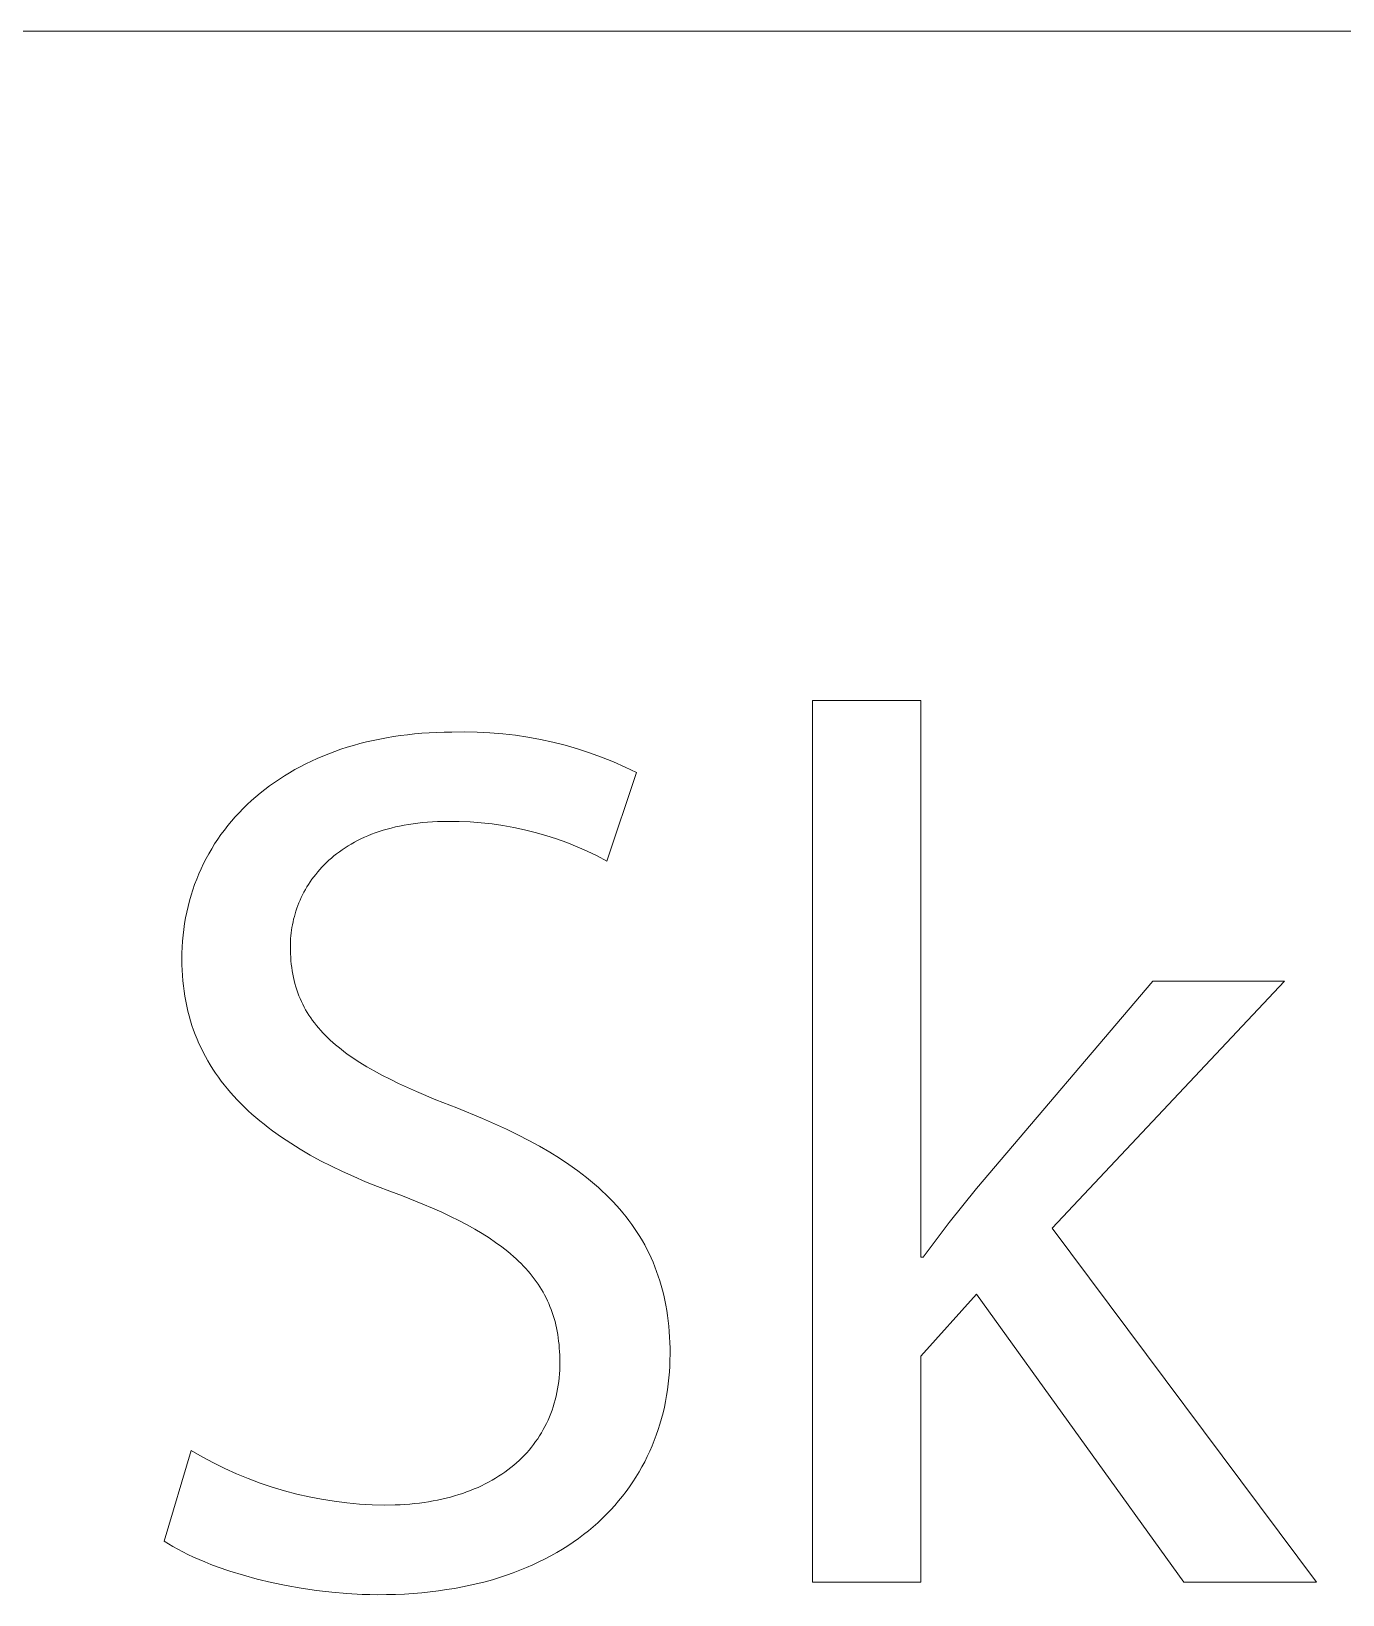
# Model space of a CAD drawing. Header units: millimetres. Extents: x 4001 to 9794, y -321 to 3726.
# Drawn here: x 9312.2 to 9373.5, y -70.6 to 2.4 of the extents above; entities that cross this region are included whole.
import ezdxf

# ---------------------------------------------------------------- set-up
doc = ezdxf.new("R2010")
doc.units = ezdxf.units.MM
doc.header["$MEASUREMENT"] = 0
doc.layers.add('Domyślny', color=7, linetype='Continuous', true_color=0x000000)

msp = doc.modelspace()

# ---------------------------------------------------------------- linework, layer by layer
at = {"layer": 'Domyślny', "color": 18, "lineweight": 15, "true_color": 0x000000}
for p, q in [((7605.139, 2.426), (9794.274, 2.426)), ((9348.723, -70.022), (9348.723, -28.838)), ((9348.723, -28.838), (9353.777, -28.838)), ((9353.777, -28.838), (9353.777, -54.84)), ((9328.177, -30.704), (9328.49, -30.639)), ((9328.49, -30.639), (9328.808, -30.579)), ((9328.808, -30.579), (9329.13, -30.525)), ((9329.13, -30.525), (9329.456, -30.477)), ((9329.456, -30.477), (9329.787, -30.436)), ((9329.787, -30.436), (9330.121, -30.4)), ((9330.121, -30.4), (9330.46, -30.371)), ((9330.46, -30.371), (9330.803, -30.349)), ((9330.803, -30.349), (9331.149, -30.332)), ((9331.149, -30.332), (9331.5, -30.322)), ((9331.5, -30.322), (9331.854, -30.319)), ((9331.854, -30.319), (9332.45, -30.308)), ((9332.45, -30.308), (9333.046, -30.317)), ((9333.046, -30.317), (9333.641, -30.346)), ((9333.641, -30.346), (9334.235, -30.394)), ((9334.235, -30.394), (9334.827, -30.463)), ((9334.827, -30.463), (9335.416, -30.551)), ((9335.416, -30.551), (9336.003, -30.659)), ((9336.003, -30.659), (9336.585, -30.786)), ((9325.832, -31.436), (9326.109, -31.325)), ((9326.109, -31.325), (9326.39, -31.22)), ((9326.39, -31.22), (9326.677, -31.12)), ((9326.677, -31.12), (9326.968, -31.025)), ((9326.968, -31.025), (9327.263, -30.936)), ((9327.263, -30.936), (9327.563, -30.853)), ((9327.563, -30.853), (9327.868, -30.776)), ((9327.868, -30.776), (9328.177, -30.704)), ((9336.585, -30.786), (9337.162, -30.933)), ((9337.162, -30.933), (9337.735, -31.099)), ((9337.735, -31.099), (9338.301, -31.284)), ((9338.301, -31.284), (9338.861, -31.488)), ((9324.276, -32.211), (9324.523, -32.069)), ((9324.523, -32.069), (9324.774, -31.932)), ((9324.774, -31.932), (9325.031, -31.8)), ((9325.031, -31.8), (9325.293, -31.673)), ((9325.293, -31.673), (9325.56, -31.552)), ((9325.56, -31.552), (9325.832, -31.436)), ((9338.861, -31.488), (9339.414, -31.71)), ((9339.414, -31.71), (9339.959, -31.951)), ((9339.959, -31.951), (9340.496, -32.21)), ((9323.121, -32.993), (9323.341, -32.827)), ((9323.341, -32.827), (9323.567, -32.666)), ((9323.567, -32.666), (9323.798, -32.509)), ((9323.798, -32.509), (9324.034, -32.357)), ((9324.034, -32.357), (9324.276, -32.211)), ((9340.496, -32.21), (9339.107, -36.338)), ((9322.294, -33.701), (9322.492, -33.517)), ((9322.492, -33.517), (9322.696, -33.338)), ((9322.696, -33.338), (9322.906, -33.163)), ((9322.906, -33.163), (9323.121, -32.993)), ((9321.559, -34.479), (9321.734, -34.279)), ((9321.734, -34.279), (9321.915, -34.082)), ((9321.915, -34.082), (9322.102, -33.889)), ((9322.102, -33.889), (9322.294, -33.701)), ((9321.069, -35.106), (9321.226, -34.893)), ((9321.226, -34.893), (9321.39, -34.684)), ((9321.39, -34.684), (9321.559, -34.479)), ((9328.283, -35.025), (9328.109, -35.09)), ((9328.462, -34.963), (9328.283, -35.025)), ((9328.644, -34.904), (9328.462, -34.963)), ((9328.832, -34.849), (9328.644, -34.904)), ((9329.024, -34.797), (9328.832, -34.849)), ((9329.22, -34.749), (9329.024, -34.797)), ((9329.42, -34.705), (9329.22, -34.749)), ((9329.626, -34.664), (9329.42, -34.705)), ((9329.835, -34.628), (9329.626, -34.664)), ((9330.05, -34.595), (9329.835, -34.628)), ((9330.269, -34.567), (9330.05, -34.595)), ((9330.492, -34.542), (9330.269, -34.567)), ((9330.72, -34.522), (9330.492, -34.542)), ((9330.953, -34.506), (9330.72, -34.522)), ((9331.191, -34.495), (9330.953, -34.506)), ((9331.433, -34.488), (9331.191, -34.495)), ((9331.681, -34.486), (9331.433, -34.488)), ((9332.196, -34.49), (9331.681, -34.486)), ((9332.711, -34.512), (9332.196, -34.49)), ((9333.226, -34.552), (9332.711, -34.512)), ((9333.738, -34.608), (9333.226, -34.552)), ((9334.249, -34.682), (9333.738, -34.608)), ((9334.756, -34.773), (9334.249, -34.682)), ((9335.261, -34.881), (9334.756, -34.773)), ((9335.761, -35.005), (9335.261, -34.881)), ((9336.257, -35.147), (9335.761, -35.005)), ((9320.501, -35.995), (9320.634, -35.767)), ((9320.634, -35.767), (9320.773, -35.543)), ((9320.773, -35.543), (9320.918, -35.322)), ((9320.918, -35.322), (9321.069, -35.106)), ((9326.869, -35.722), (9326.733, -35.813)), ((9327.009, -35.633), (9326.869, -35.722)), ((9327.154, -35.547), (9327.009, -35.633)), ((9327.302, -35.464), (9327.154, -35.547)), ((9327.455, -35.383), (9327.302, -35.464)), ((9327.612, -35.305), (9327.455, -35.383)), ((9327.774, -35.23), (9327.612, -35.305)), ((9327.939, -35.159), (9327.774, -35.23)), ((9328.109, -35.09), (9327.939, -35.159)), ((9336.748, -35.305), (9336.257, -35.147)), ((9337.233, -35.479), (9336.748, -35.305)), ((9337.712, -35.67), (9337.233, -35.479)), ((9338.184, -35.877), (9337.712, -35.67)), ((9320.141, -36.699), (9320.255, -36.461)), ((9320.255, -36.461), (9320.375, -36.226)), ((9320.375, -36.226), (9320.501, -35.995)), ((9325.891, -36.517), (9325.787, -36.625)), ((9326, -36.41), (9325.891, -36.517)), ((9326.112, -36.305), (9326, -36.41)), ((9326.228, -36.202), (9326.112, -36.305)), ((9326.348, -36.102), (9326.228, -36.202)), ((9326.472, -36.003), (9326.348, -36.102)), ((9326.601, -35.907), (9326.472, -36.003)), ((9326.733, -35.813), (9326.601, -35.907)), ((9338.65, -36.1), (9338.184, -35.877)), ((9339.107, -36.338), (9338.65, -36.1)), ((9319.839, -37.434), (9319.933, -37.186)), ((9319.933, -37.186), (9320.034, -36.941)), ((9320.034, -36.941), (9320.141, -36.699)), ((9325.321, -37.193), (9325.24, -37.311)), ((9325.407, -37.077), (9325.321, -37.193)), ((9325.496, -36.961), (9325.407, -37.077)), ((9325.589, -36.848), (9325.496, -36.961)), ((9325.686, -36.736), (9325.589, -36.848)), ((9325.787, -36.625), (9325.686, -36.736)), ((9319.597, -38.198), (9319.671, -37.941)), ((9319.671, -37.941), (9319.751, -37.686)), ((9319.751, -37.686), (9319.839, -37.434)), ((9324.885, -37.919), (9324.824, -38.043)), ((9324.949, -37.795), (9324.885, -37.919)), ((9325.016, -37.673), (9324.949, -37.795)), ((9325.087, -37.551), (9325.016, -37.673)), ((9325.161, -37.431), (9325.087, -37.551)), ((9325.24, -37.311), (9325.161, -37.431)), ((9319.469, -38.723), (9319.529, -38.459)), ((9319.529, -38.459), (9319.597, -38.198)), ((9324.575, -38.675), (9324.536, -38.803)), ((9324.618, -38.548), (9324.575, -38.675)), ((9324.665, -38.421), (9324.618, -38.548)), ((9324.714, -38.294), (9324.665, -38.421)), ((9324.768, -38.168), (9324.714, -38.294)), ((9324.824, -38.043), (9324.768, -38.168)), ((9319.329, -39.53), (9319.369, -39.258)), ((9319.369, -39.258), (9319.415, -38.989)), ((9319.415, -38.989), (9319.469, -38.723)), ((9324.41, -39.315), (9324.387, -39.443)), ((9324.437, -39.187), (9324.41, -39.315)), ((9324.466, -39.059), (9324.437, -39.187)), ((9324.499, -38.931), (9324.466, -39.059)), ((9324.536, -38.803), (9324.499, -38.931)), ((9319.253, -40.362), (9319.271, -40.082)), ((9319.271, -40.082), (9319.297, -39.805)), ((9319.297, -39.805), (9319.329, -39.53)), ((9324.318, -40.08), (9324.313, -40.205)), ((9324.325, -39.953), (9324.318, -40.08)), ((9324.336, -39.826), (9324.325, -39.953)), ((9324.35, -39.699), (9324.336, -39.826)), ((9324.367, -39.571), (9324.35, -39.699)), ((9324.387, -39.443), (9324.367, -39.571)), ((9319.239, -40.929), (9319.242, -40.644)), ((9319.242, -40.644), (9319.253, -40.362)), ((9324.313, -40.205), (9324.312, -40.331)), ((9324.312, -40.331), (9324.314, -40.501)), ((9324.314, -40.501), (9324.319, -40.669)), ((9324.319, -40.669), (9324.328, -40.834)), ((9324.328, -40.834), (9324.34, -40.997)), ((9319.241, -41.185), (9319.239, -40.929)), ((9319.25, -41.438), (9319.241, -41.185)), ((9319.264, -41.687), (9319.25, -41.438)), ((9324.34, -40.997), (9324.356, -41.157)), ((9324.356, -41.157), (9324.375, -41.314)), ((9324.375, -41.314), (9324.398, -41.469)), ((9324.398, -41.469), (9324.424, -41.622)), ((9324.424, -41.622), (9324.454, -41.773)), ((9319.284, -41.934), (9319.264, -41.687)), ((9319.31, -42.177), (9319.284, -41.934)), ((9319.341, -42.418), (9319.31, -42.177)), ((9324.454, -41.773), (9324.488, -41.921)), ((9324.488, -41.921), (9324.525, -42.067)), ((9324.525, -42.067), (9324.566, -42.211)), ((9324.566, -42.211), (9324.611, -42.352)), ((9324.611, -42.352), (9324.659, -42.492)), ((9356.381, -51.638), (9364.618, -41.955)), ((9370.772, -41.955), (9359.911, -53.49)), ((9364.618, -41.955), (9370.772, -41.955)), ((9319.377, -42.655), (9319.341, -42.418)), ((9319.419, -42.889), (9319.377, -42.655)), ((9319.467, -43.121), (9319.419, -42.889)), ((9324.659, -42.492), (9324.711, -42.629)), ((9324.711, -42.629), (9324.767, -42.765)), ((9324.767, -42.765), (9324.826, -42.899)), ((9324.826, -42.899), (9324.889, -43.03)), ((9324.889, -43.03), (9324.956, -43.16)), ((9319.52, -43.349), (9319.467, -43.121)), ((9319.578, -43.574), (9319.52, -43.349)), ((9319.642, -43.797), (9319.578, -43.574)), ((9319.711, -44.016), (9319.642, -43.797)), ((9324.956, -43.16), (9325.027, -43.288)), ((9325.027, -43.288), (9325.101, -43.415)), ((9325.101, -43.415), (9325.18, -43.539)), ((9325.18, -43.539), (9325.262, -43.662)), ((9325.262, -43.662), (9325.347, -43.783)), ((9325.347, -43.783), (9325.437, -43.903)), ((9319.786, -44.233), (9319.711, -44.016)), ((9319.865, -44.447), (9319.786, -44.233)), ((9319.95, -44.658), (9319.865, -44.447)), ((9325.437, -43.903), (9325.531, -44.021)), ((9325.531, -44.021), (9325.628, -44.138)), ((9325.628, -44.138), (9325.729, -44.254)), ((9325.729, -44.254), (9325.834, -44.368)), ((9325.834, -44.368), (9325.943, -44.48)), ((9325.943, -44.48), (9326.056, -44.592)), ((9320.041, -44.866), (9319.95, -44.658)), ((9320.136, -45.071), (9320.041, -44.866)), ((9320.237, -45.274), (9320.136, -45.071)), ((9320.342, -45.474), (9320.237, -45.274)), ((9326.056, -44.592), (9326.173, -44.702)), ((9326.173, -44.702), (9326.294, -44.811)), ((9326.294, -44.811), (9326.419, -44.919)), ((9326.419, -44.919), (9326.548, -45.026)), ((9326.548, -45.026), (9326.681, -45.132)), ((9326.681, -45.132), (9326.818, -45.237)), ((9326.818, -45.237), (9326.958, -45.341)), ((9320.453, -45.671), (9320.342, -45.474)), ((9320.569, -45.865), (9320.453, -45.671)), ((9320.69, -46.057), (9320.569, -45.865)), ((9326.958, -45.341), (9327.252, -45.546)), ((9327.252, -45.546), (9327.563, -45.748)), ((9327.563, -45.748), (9327.889, -45.947)), ((9327.889, -45.947), (9328.232, -46.144)), ((9320.815, -46.247), (9320.69, -46.057)), ((9320.946, -46.433), (9320.815, -46.247)), ((9321.082, -46.618), (9320.946, -46.433)), ((9321.222, -46.799), (9321.082, -46.618)), ((9328.232, -46.144), (9328.592, -46.339)), ((9328.592, -46.339), (9328.969, -46.532)), ((9328.969, -46.532), (9329.363, -46.725)), ((9329.363, -46.725), (9330.201, -47.107)), ((9321.368, -46.978), (9321.222, -46.799)), ((9321.518, -47.155), (9321.368, -46.978)), ((9321.673, -47.329), (9321.518, -47.155)), ((9321.833, -47.501), (9321.673, -47.329)), ((9330.201, -47.107), (9331.108, -47.488)), ((9321.997, -47.67), (9321.833, -47.501)), ((9322.166, -47.837), (9321.997, -47.67)), ((9322.34, -48.002), (9322.166, -47.837)), ((9322.518, -48.164), (9322.34, -48.002)), ((9322.701, -48.324), (9322.518, -48.164)), ((9331.108, -47.488), (9332.086, -47.873)), ((9332.086, -47.873), (9333.288, -48.362)), ((9322.889, -48.482), (9322.701, -48.324)), ((9323.081, -48.638), (9322.889, -48.482)), ((9323.278, -48.791), (9323.081, -48.638)), ((9323.479, -48.942), (9323.278, -48.791)), ((9333.288, -48.362), (9333.86, -48.612)), ((9333.86, -48.612), (9334.414, -48.868)), ((9334.414, -48.868), (9334.948, -49.128)), ((9323.894, -49.238), (9323.479, -48.942)), ((9324.327, -49.525), (9323.894, -49.238)), ((9324.777, -49.804), (9324.327, -49.525)), ((9334.948, -49.128), (9335.463, -49.394)), ((9335.463, -49.394), (9335.959, -49.666)), ((9335.959, -49.666), (9336.435, -49.943)), ((9325.244, -50.076), (9324.777, -49.804)), ((9325.728, -50.339), (9325.244, -50.076)), ((9326.228, -50.595), (9325.728, -50.339)), ((9336.435, -49.943), (9336.893, -50.227)), ((9336.893, -50.227), (9337.331, -50.518)), ((9326.744, -50.843), (9326.228, -50.595)), ((9327.276, -51.084), (9326.744, -50.843)), ((9327.824, -51.319), (9327.276, -51.084)), ((9337.331, -50.518), (9337.749, -50.817)), ((9337.749, -50.817), (9337.951, -50.969)), ((9337.951, -50.969), (9338.149, -51.122)), ((9338.149, -51.122), (9338.341, -51.278)), ((9328.387, -51.546), (9327.824, -51.319)), ((9328.966, -51.767), (9328.387, -51.546)), ((9329.559, -51.982), (9328.966, -51.767)), ((9338.341, -51.278), (9338.529, -51.436)), ((9338.529, -51.436), (9338.712, -51.596)), ((9338.712, -51.596), (9338.89, -51.758)), ((9338.89, -51.758), (9339.063, -51.922)), ((9355.111, -53.219), (9356.381, -51.638)), ((9330.509, -52.363), (9329.559, -51.982)), ((9330.957, -52.555), (9330.509, -52.363)), ((9331.386, -52.748), (9330.957, -52.555)), ((9339.063, -51.922), (9339.231, -52.088)), ((9339.231, -52.088), (9339.395, -52.257)), ((9339.395, -52.257), (9339.553, -52.428)), ((9339.553, -52.428), (9339.707, -52.601)), ((9331.798, -52.942), (9331.386, -52.748)), ((9332.192, -53.139), (9331.798, -52.942)), ((9332.569, -53.337), (9332.192, -53.139)), ((9339.707, -52.601), (9339.856, -52.777)), ((9339.856, -52.777), (9340, -52.955)), ((9340, -52.955), (9340.139, -53.135)), ((9340.139, -53.135), (9340.274, -53.318)), ((9340.274, -53.318), (9340.403, -53.503)), ((9353.893, -54.84), (9355.111, -53.219)), ((9332.929, -53.538), (9332.569, -53.337)), ((9333.271, -53.742), (9332.929, -53.538)), ((9333.597, -53.948), (9333.271, -53.742)), ((9333.906, -54.157), (9333.597, -53.948)), ((9340.403, -53.503), (9340.528, -53.692)), ((9340.528, -53.692), (9340.648, -53.882)), ((9340.648, -53.882), (9340.763, -54.076)), ((9359.911, -53.49), (9372.276, -70.022)), ((9334.198, -54.37), (9333.906, -54.157)), ((9334.338, -54.478), (9334.198, -54.37)), ((9334.475, -54.587), (9334.338, -54.478)), ((9334.607, -54.696), (9334.475, -54.587)), ((9334.735, -54.807), (9334.607, -54.696)), ((9340.763, -54.076), (9340.873, -54.272)), ((9340.873, -54.272), (9340.978, -54.471)), ((9340.978, -54.471), (9341.078, -54.673)), ((9341.078, -54.673), (9341.174, -54.877)), ((9334.859, -54.919), (9334.735, -54.807)), ((9334.979, -55.032), (9334.859, -54.919)), ((9335.096, -55.146), (9334.979, -55.032)), ((9335.208, -55.261), (9335.096, -55.146)), ((9335.317, -55.377), (9335.208, -55.261)), ((9335.422, -55.495), (9335.317, -55.377)), ((9335.523, -55.614), (9335.422, -55.495)), ((9341.174, -54.877), (9341.264, -55.085)), ((9341.264, -55.085), (9341.35, -55.296)), ((9341.35, -55.296), (9341.431, -55.509)), ((9341.431, -55.509), (9341.507, -55.726)), ((9353.777, -54.84), (9353.893, -54.84)), ((9335.62, -55.734), (9335.523, -55.614)), ((9335.713, -55.855), (9335.62, -55.734)), ((9335.803, -55.978), (9335.713, -55.855)), ((9335.889, -56.102), (9335.803, -55.978)), ((9335.971, -56.228), (9335.889, -56.102)), ((9336.05, -56.355), (9335.971, -56.228)), ((9341.507, -55.726), (9341.578, -55.945)), ((9341.578, -55.945), (9341.644, -56.168)), ((9341.644, -56.168), (9341.705, -56.394)), ((9336.125, -56.483), (9336.05, -56.355)), ((9336.196, -56.613), (9336.125, -56.483)), ((9336.264, -56.745), (9336.196, -56.613)), ((9336.329, -56.878), (9336.264, -56.745)), ((9336.389, -57.013), (9336.329, -56.878)), ((9341.705, -56.394), (9341.762, -56.623)), ((9341.762, -56.623), (9341.813, -56.856)), ((9341.813, -56.856), (9341.86, -57.091)), ((9356.381, -56.577), (9353.777, -59.47)), ((9366.065, -70.022), (9356.381, -56.577)), ((9336.447, -57.149), (9336.389, -57.013)), ((9336.5, -57.288), (9336.447, -57.149)), ((9336.551, -57.428), (9336.5, -57.288)), ((9336.598, -57.569), (9336.551, -57.428)), ((9336.641, -57.713), (9336.598, -57.569)), ((9341.86, -57.091), (9341.901, -57.331)), ((9341.901, -57.331), (9341.938, -57.573)), ((9341.938, -57.573), (9341.97, -57.819)), ((9336.681, -57.858), (9336.641, -57.713)), ((9336.718, -58.005), (9336.681, -57.858)), ((9336.751, -58.154), (9336.718, -58.005)), ((9336.781, -58.305), (9336.751, -58.154)), ((9336.808, -58.458), (9336.781, -58.305)), ((9341.97, -57.819), (9341.997, -58.068)), ((9341.997, -58.068), (9342.019, -58.321)), ((9342.019, -58.321), (9342.036, -58.578)), ((9336.832, -58.613), (9336.808, -58.458)), ((9336.852, -58.77), (9336.832, -58.613)), ((9336.869, -58.929), (9336.852, -58.77)), ((9336.883, -59.09), (9336.869, -58.929)), ((9336.894, -59.253), (9336.883, -59.09)), ((9342.036, -58.578), (9342.049, -58.838)), ((9342.049, -58.838), (9342.056, -59.102)), ((9342.056, -59.102), (9342.059, -59.37)), ((9336.902, -59.418), (9336.894, -59.253)), ((9336.907, -59.586), (9336.902, -59.418)), ((9336.906, -59.939), (9336.908, -59.756)), ((9336.908, -59.756), (9336.907, -59.586)), ((9342.055, -59.651), (9342.045, -59.931)), ((9342.059, -59.37), (9342.055, -59.651)), ((9353.777, -59.47), (9353.777, -70.022)), ((9336.853, -60.655), (9336.873, -60.479)), ((9336.873, -60.479), (9336.888, -60.301)), ((9336.888, -60.301), (9336.899, -60.121)), ((9336.899, -60.121), (9336.906, -59.939)), ((9342.006, -60.488), (9341.977, -60.764)), ((9342.029, -60.21), (9342.006, -60.488)), ((9342.045, -59.931), (9342.029, -60.21)), ((9336.69, -61.507), (9336.731, -61.34)), ((9336.731, -61.34), (9336.768, -61.172)), ((9336.768, -61.172), (9336.801, -61.002)), ((9336.801, -61.002), (9336.829, -60.829)), ((9336.829, -60.829), (9336.853, -60.655)), ((9341.898, -61.31), (9341.849, -61.581)), ((9341.941, -61.038), (9341.898, -61.31)), ((9341.977, -60.764), (9341.941, -61.038)), ((9336.483, -62.15), (9336.541, -61.993)), ((9336.541, -61.993), (9336.595, -61.833)), ((9336.595, -61.833), (9336.644, -61.671)), ((9336.644, -61.671), (9336.69, -61.507)), ((9341.793, -61.849), (9341.731, -62.116)), ((9341.849, -61.581), (9341.793, -61.849)), ((9336.131, -62.904), (9336.21, -62.758)), ((9336.21, -62.758), (9336.284, -62.609)), ((9336.284, -62.609), (9336.354, -62.459)), ((9336.354, -62.459), (9336.421, -62.305)), ((9336.421, -62.305), (9336.483, -62.15)), ((9341.587, -62.642), (9341.504, -62.902)), ((9341.662, -62.38), (9341.587, -62.642)), ((9341.731, -62.116), (9341.662, -62.38)), ((9335.678, -63.597), (9335.777, -63.463)), ((9335.777, -63.463), (9335.871, -63.327)), ((9335.871, -63.327), (9335.962, -63.188)), ((9335.962, -63.188), (9336.049, -63.047)), ((9336.049, -63.047), (9336.131, -62.904)), ((9341.32, -63.414), (9341.218, -63.666)), ((9341.416, -63.159), (9341.32, -63.414)), ((9341.504, -62.902), (9341.416, -63.159)), ((9318.409, -68.108), (9319.682, -63.884)), ((9319.682, -63.884), (9320.197, -64.181)), ((9320.197, -64.181), (9320.721, -64.46)), ((9335.005, -64.342), (9335.127, -64.225)), ((9335.127, -64.225), (9335.245, -64.104)), ((9335.245, -64.104), (9335.359, -63.981)), ((9335.359, -63.981), (9335.469, -63.856)), ((9335.469, -63.856), (9335.576, -63.728)), ((9335.576, -63.728), (9335.678, -63.597)), ((9340.994, -64.161), (9340.872, -64.405)), ((9341.11, -63.915), (9340.994, -64.161)), ((9341.218, -63.666), (9341.11, -63.915)), ((9320.721, -64.46), (9321.255, -64.722)), ((9321.255, -64.722), (9321.797, -64.967)), ((9321.797, -64.967), (9322.346, -65.193)), ((9334.047, -65.083), (9334.195, -64.986)), ((9334.195, -64.986), (9334.339, -64.886)), ((9334.339, -64.886), (9334.48, -64.783)), ((9334.48, -64.783), (9334.617, -64.677)), ((9334.617, -64.677), (9334.75, -64.568)), ((9334.75, -64.568), (9334.88, -64.457)), ((9334.88, -64.457), (9335.005, -64.342)), ((9340.608, -64.882), (9340.466, -65.116)), ((9340.744, -64.645), (9340.608, -64.882)), ((9340.872, -64.405), (9340.744, -64.645)), ((9322.346, -65.193), (9322.903, -65.401)), ((9322.903, -65.401), (9323.466, -65.59)), ((9323.466, -65.59), (9324.036, -65.761)), ((9332.732, -65.746), (9332.908, -65.674)), ((9332.908, -65.674), (9333.082, -65.6)), ((9333.082, -65.6), (9333.252, -65.521)), ((9333.252, -65.521), (9333.418, -65.44)), ((9333.418, -65.44), (9333.58, -65.356)), ((9333.58, -65.356), (9333.739, -65.268)), ((9333.739, -65.268), (9333.895, -65.177)), ((9333.895, -65.177), (9334.047, -65.083)), ((9340.162, -65.573), (9340, -65.796)), ((9340.318, -65.346), (9340.162, -65.573)), ((9340.466, -65.116), (9340.318, -65.346)), ((9324.036, -65.761), (9324.61, -65.912)), ((9324.61, -65.912), (9325.19, -66.044)), ((9325.19, -66.044), (9325.773, -66.157)), ((9325.773, -66.157), (9326.36, -66.251)), ((9326.36, -66.251), (9326.95, -66.325)), ((9326.95, -66.325), (9327.542, -66.38)), ((9327.542, -66.38), (9328.135, -66.415)), ((9328.135, -66.415), (9328.729, -66.43)), ((9328.729, -66.43), (9329.206, -66.422)), ((9329.206, -66.422), (9329.439, -66.412)), ((9329.439, -66.412), (9329.67, -66.398)), ((9329.67, -66.398), (9329.897, -66.38)), ((9329.897, -66.38), (9330.121, -66.359)), ((9330.121, -66.359), (9330.342, -66.334)), ((9330.342, -66.334), (9330.559, -66.304)), ((9330.559, -66.304), (9330.774, -66.272)), ((9330.774, -66.272), (9330.985, -66.235)), ((9330.985, -66.235), (9331.192, -66.195)), ((9331.192, -66.195), (9331.397, -66.151)), ((9331.397, -66.151), (9331.597, -66.104)), ((9331.597, -66.104), (9331.795, -66.053)), ((9331.795, -66.053), (9331.989, -65.998)), ((9331.989, -65.998), (9332.18, -65.94)), ((9332.18, -65.94), (9332.367, -65.879)), ((9332.367, -65.879), (9332.551, -65.814)), ((9332.551, -65.814), (9332.732, -65.746)), ((9339.474, -66.443), (9339.285, -66.651)), ((9339.656, -66.231), (9339.474, -66.443)), ((9339.832, -66.016), (9339.656, -66.231)), ((9340, -65.796), (9339.832, -66.016)), ((9338.887, -67.054), (9338.678, -67.25)), ((9339.089, -66.855), (9338.887, -67.054)), ((9339.285, -66.651), (9339.089, -66.855)), ((9338.01, -67.809), (9337.774, -67.986)), ((9338.239, -67.627), (9338.01, -67.809)), ((9338.462, -67.44), (9338.239, -67.627)), ((9338.678, -67.25), (9338.462, -67.44)), ((9318.61, -68.237), (9318.409, -68.108)), ((9318.823, -68.365), (9318.61, -68.237)), ((9319.047, -68.491), (9318.823, -68.365)), ((9319.281, -68.615), (9319.047, -68.491)), ((9319.526, -68.736), (9319.281, -68.615)), ((9336.761, -68.644), (9336.491, -68.796)), ((9337.025, -68.487), (9336.761, -68.644)), ((9337.281, -68.325), (9337.025, -68.487)), ((9337.531, -68.158), (9337.281, -68.325)), ((9337.774, -67.986), (9337.531, -68.158)), ((9319.781, -68.855), (9319.526, -68.736)), ((9320.045, -68.972), (9319.781, -68.855)), ((9320.317, -69.086), (9320.045, -68.972)), ((9320.598, -69.197), (9320.317, -69.086)), ((9320.888, -69.305), (9320.598, -69.197)), ((9321.488, -69.512), (9320.888, -69.305)), ((9335.342, -69.35), (9335.038, -69.474)), ((9335.64, -69.22), (9335.342, -69.35)), ((9335.93, -69.084), (9335.64, -69.22)), ((9336.214, -68.943), (9335.93, -69.084)), ((9336.491, -68.796), (9336.214, -68.943)), ((9322.116, -69.705), (9321.488, -69.512)), ((9322.766, -69.883), (9322.116, -69.705)), ((9323.436, -70.044), (9322.766, -69.883)), ((9324.123, -70.188), (9323.436, -70.044)), ((9333.068, -70.094), (9332.716, -70.175)), ((9333.414, -70.006), (9333.068, -70.094)), ((9333.752, -69.912), (9333.414, -70.006)), ((9334.084, -69.811), (9333.752, -69.912)), ((9334.409, -69.705), (9334.084, -69.811)), ((9334.727, -69.592), (9334.409, -69.705)), ((9335.038, -69.474), (9334.727, -69.592)), ((9353.777, -70.022), (9348.723, -70.022)), ((9372.276, -70.022), (9366.065, -70.022)), ((9324.822, -70.314), (9324.123, -70.188)), ((9325.53, -70.419), (9324.822, -70.314)), ((9326.243, -70.503), (9325.53, -70.419)), ((9326.959, -70.565), (9326.243, -70.503)), ((9327.673, -70.603), (9326.959, -70.565)), ((9328.028, -70.612), (9327.673, -70.603)), ((9328.382, -70.616), (9328.028, -70.612)), ((9328.811, -70.612), (9328.382, -70.616)), ((9329.232, -70.601), (9328.811, -70.612)), ((9329.647, -70.582), (9329.232, -70.601)), ((9330.055, -70.556), (9329.647, -70.582)), ((9330.456, -70.522), (9330.055, -70.556)), ((9330.85, -70.482), (9330.456, -70.522)), ((9331.237, -70.434), (9330.85, -70.482)), ((9331.617, -70.379), (9331.237, -70.434)), ((9331.99, -70.318), (9331.617, -70.379)), ((9332.356, -70.25), (9331.99, -70.318)), ((9332.716, -70.175), (9332.356, -70.25))]:
    msp.add_line(p, q, dxfattribs=at)

doc.saveas('drawing.dxf')
